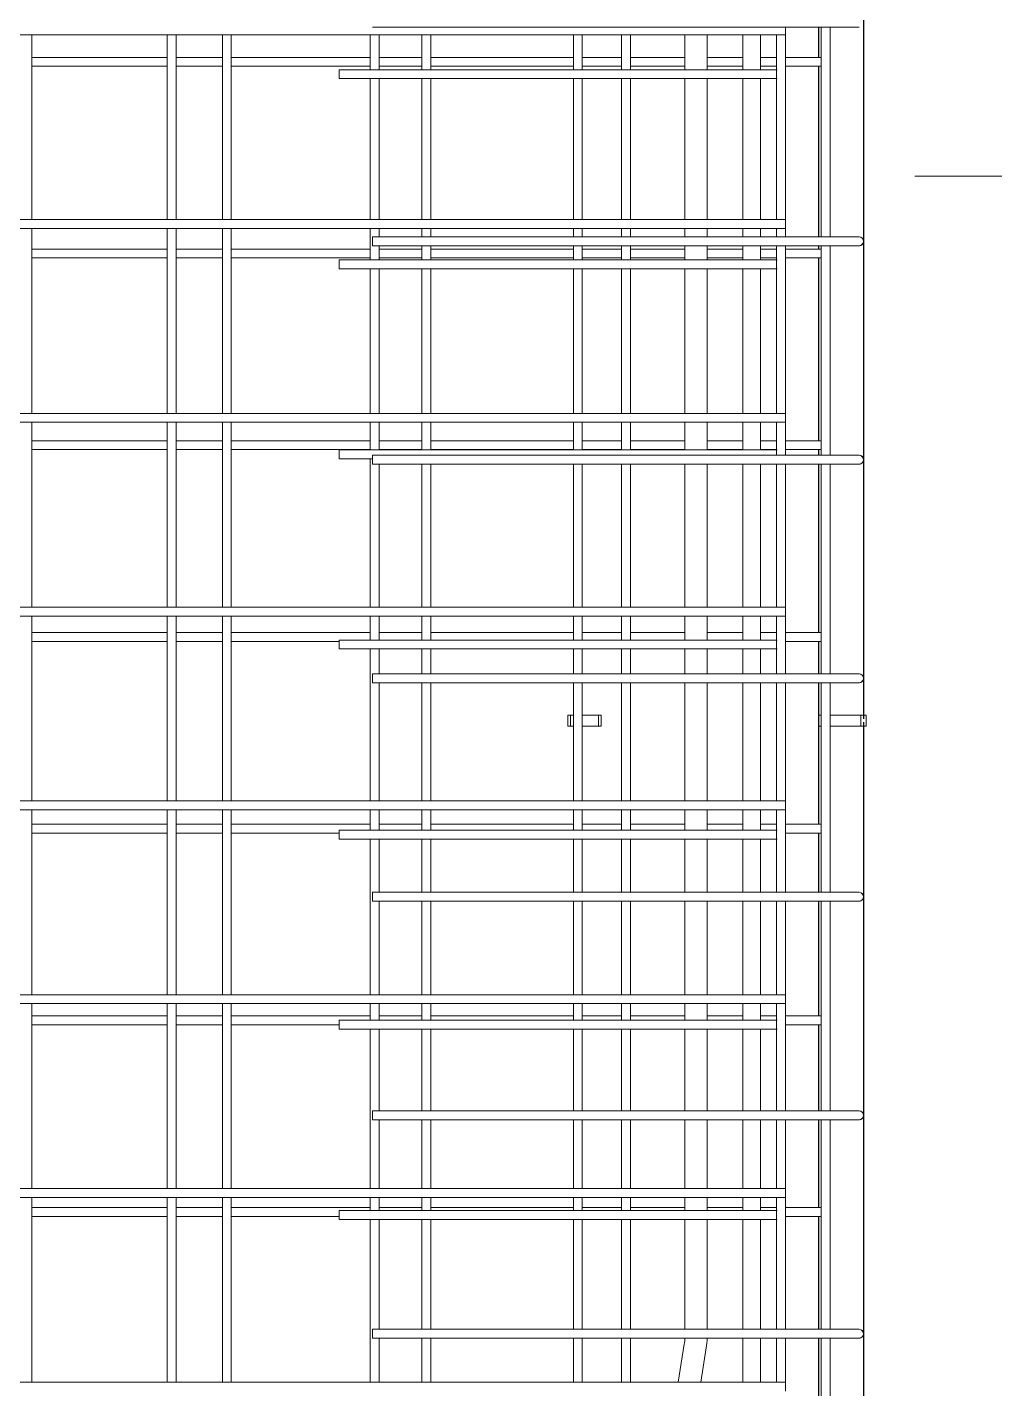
# Model space of a CAD drawing. Header units: millimetres. Extents: x 12491 to 23610, y -3081 to 6026.
# Drawn here: x 15365 to 16239, y 26 to 1246 of the extents above; entities that cross this region are included whole.
import ezdxf

# ---------------------------------------------------------------- set-up
doc = ezdxf.new("R2010")
doc.units = ezdxf.units.MM
doc.linetypes.add('Dash', pattern=[6.36, 3.18, -3.18])
for name, color, linetype, lineweight in [('A-GENM', 13, 'Continuous', 18), ('A-WALL', 113, 'Continuous', 25), ('A-WALL-HDLN', 110, 'Dash', 25), ('G-ANNO-SYMB', 111, 'Continuous', 9), ('S-RBAR', 171, 'Continuous', 18)]:
    doc.layers.add(name, color=color, linetype=linetype, lineweight=lineweight)

# ---------------------------------------------------------------- blocks, each defined once
blk = doc.blocks.new('RR spread anchor face based - RR-SA-2_5-200-V2-Elevation Front 1')
at = {"layer": 'A-GENM'}
for p, q in [((15849.6, 630), (15852.1, 630)), ((15849.6, 620), (15849.6, 630)), ((15852.1, 630), (15854.6, 630)), ((15852.1, 620), (15852.1, 630)), ((15862.6, 630), (15877.1, 630)), ((15877.1, 630), (15879.6, 630)), ((15877.1, 620), (15877.1, 630)), ((15879.6, 630), (15879.6, 620)), ((15852.1, 620), (15849.6, 620)), ((15854.6, 620), (15852.1, 620)), ((15877.1, 620), (15862.6, 620)), ((15879.6, 620), (15877.1, 620))]:
    blk.add_line(p, q, dxfattribs=at)
blk = doc.blocks.new('RR spread anchor face based - RR-SA-2_5-250-1726823-Elevation Front 1')
at = {"layer": 'A-GENM'}
for p, q in [((16074.6, 1670), (16076.6, 1670)), ((16076.6, 1660), (16074.6, 1660)), ((16084.6, 1670), (16112.1, 1670)), ((16112.1, 1660), (16084.6, 1660)), ((16112.1, 1670), (16117.1, 1670)), ((16112.1, 1660), (16112.1, 1670)), ((16117.1, 1660), (16112.1, 1660)), ((16117.1, 1670), (16117.1, 1660))]:
    blk.add_line(p, q, dxfattribs=at)

msp = doc.modelspace()

# ---------------------------------------------------------------- linework, layer by layer
at = {"layer": 'A-WALL'}
for p, q in [((16114.63777, 1660), (16114.63777, 630)), ((16074.63777, 1219.37931), (16074.63777, 1246.4)), ((16074.63777, 1058.6), (16074.63777, 1211.37931)), ((16074.63777, 1047.62069), (16074.63777, 1050.6)), ((16074.63777, 875.86207), (16074.63777, 1039.62069)), ((16074.63777, 862.8), (16074.63777, 867.86207)), ((16074.63777, 704.10345), (16074.63777, 854.8)), ((16074.63777, 667), (16074.63777, 696.10345)), ((16074.63777, 532.34483), (16074.63777, 659)), ((16114.63777, 620), (16114.63777, -700)), ((16074.63777, 471.2), (16074.63777, 524.34483)), ((16074.63777, 360.58621), (16074.63777, 463.2)), ((16074.63777, 275.4), (16074.63777, 352.58621)), ((16074.63777, 188.82759), (16074.63777, 267.4)), ((16074.63777, 79.6), (16074.63777, 180.82759)), ((16074.63777, 17.06897), (16074.63777, 71.6))]:
    msp.add_line(p, q, dxfattribs=at)
at = {"layer": 'A-WALL-HDLN'}
msp.add_line((16114.63777, 629.95039), (16114.63777, 620.04961), dxfattribs=at)
at = {"layer": 'G-ANNO-SYMB'}
msp.add_line((16238.50565, 1112.81652), (16160.54013, 1112.81652), dxfattribs=at)
at = {"layer": 'S-RBAR'}
for p, q in [((15674.5695, 1246.4), (16090.5695, 1246.4)), ((16044.58551, 1239.66483), (16044.58551, 1246.4)), ((16076.58551, 1058.6), (16076.58551, 1246.4)), ((16084.58551, 1058.6), (16084.58551, 1246.4)), ((16110.5695, 1246.4), (16090.5695, 1246.4)), ((14866.49168, 1239.66483), (16044.58551, 1239.66483)), ((15369.10439, 1074.02051), (15369.10439, 1239.66483)), ((15490.59817, 1074.02051), (15490.59817, 1239.66483)), ((15498.59817, 1074.02051), (15498.59817, 1239.66483)), ((15539.97467, 1074.02051), (15539.97467, 1239.66483)), ((15547.97467, 1074.02051), (15547.97467, 1239.66483)), ((15672.59395, 1208.35758), (15672.59395, 1239.66483)), ((15680.59395, 1208.35758), (15680.59395, 1239.66483)), ((15718.84495, 1208.35758), (15718.84495, 1239.66483)), ((15726.84495, 1208.35758), (15726.84495, 1239.66483)), ((15854.58973, 1208.35758), (15854.58973, 1239.66483)), ((15862.58973, 1208.35758), (15862.58973, 1239.66483)), ((15897.71523, 1208.35758), (15897.71523, 1239.66483)), ((15905.71523, 1208.35758), (15905.71523, 1239.66483)), ((15954.5695, 1208.35758), (15954.5695, 1239.66483)), ((15974.5695, 1208.35758), (15974.5695, 1239.66483)), ((16006.33133, 1208.35758), (16006.33133, 1239.66483)), ((16022.33133, 1208.35758), (16022.33133, 1239.66483)), ((16036.58551, 1074.02051), (16036.58551, 1239.66483)), ((16044.58551, 1074.02051), (16044.58551, 1239.66483)), ((15369.10439, 1219.37931), (15490.59817, 1219.37931)), ((15369.10439, 1211.37931), (15490.59817, 1211.37931)), ((15498.59817, 1219.37931), (15539.97467, 1219.37931)), ((15498.59817, 1211.37931), (15539.97467, 1211.37931)), ((15547.97467, 1219.37931), (15672.59395, 1219.37931)), ((15547.97467, 1211.37931), (15672.59395, 1211.37931)), ((16004.58551, 1208.35758), (15644.58551, 1208.35758)), ((15644.58551, 1208.35758), (15644.58551, 1200.35758)), ((15680.59395, 1219.37931), (15718.84495, 1219.37931)), ((15680.59395, 1211.37931), (15718.84495, 1211.37931)), ((15726.84495, 1219.37931), (15854.58973, 1219.37931)), ((15726.84495, 1211.37931), (15854.58973, 1211.37931)), ((15862.58973, 1219.37931), (15897.71523, 1219.37931)), ((15862.58973, 1211.37931), (15897.71523, 1211.37931)), ((15905.71523, 1219.37931), (15954.5695, 1219.37931)), ((15905.71523, 1211.37931), (15954.5695, 1211.37931)), ((15974.5695, 1219.37931), (16006.33133, 1219.37931)), ((15974.5695, 1211.37931), (16006.33133, 1211.37931)), ((16004.58551, 1208.35758), (16037.2443, 1208.35758)), ((16022.33133, 1219.37931), (16036.58551, 1219.37931)), ((16022.33133, 1211.37931), (16036.58551, 1211.37931)), ((16044.58551, 1219.37931), (16076.58551, 1219.37931)), ((16044.58551, 1211.37931), (16076.58551, 1211.37931)), ((16004.58551, 1200.35758), (15644.58551, 1200.35758)), ((15672.59395, 1074.02051), (15672.59395, 1200.35758)), ((15680.59395, 1074.02051), (15680.59395, 1200.35758)), ((15718.84495, 1074.02051), (15718.84495, 1200.35758)), ((15726.84495, 1074.02051), (15726.84495, 1200.35758)), ((15854.58973, 1074.02051), (15854.58973, 1200.35758)), ((15862.58973, 1074.02051), (15862.58973, 1200.35758)), ((15897.71523, 1074.02051), (15897.71523, 1200.35758)), ((15905.71523, 1074.02051), (15905.71523, 1200.35758)), ((15954.5695, 1074.02051), (15954.5695, 1200.35758)), ((15974.5695, 1074.02051), (15974.5695, 1200.35758)), ((16004.58551, 1200.35758), (16037.2443, 1200.35758)), ((16006.33133, 1074.02051), (16006.33133, 1200.35758)), ((16022.33133, 1074.02051), (16022.33133, 1200.35758)), ((14866.49168, 1074.02051), (16044.58551, 1074.02051)), ((16044.58551, 1066.02051), (16044.58551, 1074.02051)), ((14866.49168, 1066.02051), (16044.58551, 1066.02051)), ((15369.10439, 900.37619), (15369.10439, 1066.02051)), ((15490.59817, 900.37619), (15490.59817, 1066.02051)), ((15498.59817, 900.37619), (15498.59817, 1066.02051)), ((15539.97467, 900.37619), (15539.97467, 1066.02051)), ((15547.97467, 900.37619), (15547.97467, 1066.02051)), ((15672.59395, 1037.98586), (15672.59395, 1066.02051)), ((15680.59395, 1058.6), (15680.59395, 1066.02051)), ((15718.84495, 1058.6), (15718.84495, 1066.02051)), ((15726.84495, 1058.6), (15726.84495, 1066.02051)), ((15854.58973, 1058.6), (15854.58973, 1066.02051)), ((15862.58973, 1058.6), (15862.58973, 1066.02051)), ((15897.71523, 1058.6), (15897.71523, 1066.02051)), ((15905.71523, 1058.6), (15905.71523, 1066.02051)), ((15954.5695, 1058.6), (15954.5695, 1066.02051)), ((15974.5695, 1058.6), (15974.5695, 1066.02051)), ((16006.33133, 1058.6), (16006.33133, 1066.02051)), ((16022.33133, 1058.6), (16022.33133, 1066.02051)), ((16036.58551, 1058.6), (16036.58551, 1066.02051)), ((16044.58551, 1058.6), (16044.58551, 1066.02051)), ((15674.5695, 1058.6), (16090.5695, 1058.6)), ((15674.5695, 1050.6), (15674.5695, 1058.6)), ((15674.5695, 1050.6), (16090.5695, 1050.6)), ((15680.59395, 1037.98586), (15680.59395, 1050.6)), ((15718.84495, 1037.98586), (15718.84495, 1050.6)), ((15726.84495, 1037.98586), (15726.84495, 1050.6)), ((15854.58973, 1037.98586), (15854.58973, 1050.6)), ((15862.58973, 1037.98586), (15862.58973, 1050.6)), ((15897.71523, 1037.98586), (15897.71523, 1050.6)), ((15905.71523, 1037.98586), (15905.71523, 1050.6)), ((15954.5695, 1037.98586), (15954.5695, 1050.6)), ((15974.5695, 1037.98586), (15974.5695, 1050.6)), ((16006.33133, 1037.98586), (16006.33133, 1050.6)), ((16022.33133, 1037.98586), (16022.33133, 1050.6)), ((16036.58551, 900.37619), (16036.58551, 1050.6)), ((16044.58551, 900.37619), (16044.58551, 1050.6)), ((16076.58551, 862.8), (16076.58551, 1050.6)), ((16084.58551, 862.8), (16084.58551, 1050.6)), ((16110.5695, 1058.6), (16090.5695, 1058.6)), ((16110.5695, 1050.6), (16090.5695, 1050.6)), ((15369.10439, 1047.62069), (15490.59817, 1047.62069)), ((15369.10439, 1039.62069), (15490.59817, 1039.62069)), ((15498.59817, 1047.62069), (15539.97467, 1047.62069)), ((15498.59817, 1039.62069), (15539.97467, 1039.62069)), ((15547.97467, 1047.62069), (15672.59395, 1047.62069)), ((15547.97467, 1039.62069), (15672.59395, 1039.62069)), ((16004.58551, 1037.98586), (15644.58551, 1037.98586)), ((15644.58551, 1037.98586), (15644.58551, 1029.98586)), ((15680.59395, 1047.62069), (15718.84495, 1047.62069)), ((15680.59395, 1039.62069), (15718.84495, 1039.62069)), ((15726.84495, 1047.62069), (15854.58973, 1047.62069)), ((15726.84495, 1039.62069), (15854.58973, 1039.62069)), ((15862.58973, 1047.62069), (15897.71523, 1047.62069)), ((15862.58973, 1039.62069), (15897.71523, 1039.62069)), ((15905.71523, 1047.62069), (15954.5695, 1047.62069)), ((15905.71523, 1039.62069), (15954.5695, 1039.62069)), ((15974.5695, 1047.62069), (16006.33133, 1047.62069)), ((15974.5695, 1039.62069), (16006.33133, 1039.62069)), ((16004.58551, 1037.98586), (16037.2443, 1037.98586)), ((16022.33133, 1047.62069), (16036.58551, 1047.62069)), ((16022.33133, 1039.62069), (16036.58551, 1039.62069)), ((16044.58551, 1047.62069), (16076.58551, 1047.62069)), ((16044.58551, 1039.62069), (16076.58551, 1039.62069)), ((16004.58551, 1029.98586), (15644.58551, 1029.98586)), ((15672.59395, 900.37619), (15672.59395, 1029.98586)), ((15680.59395, 900.37619), (15680.59395, 1029.98586)), ((15718.84495, 900.37619), (15718.84495, 1029.98586)), ((15726.84495, 900.37619), (15726.84495, 1029.98586)), ((15854.58973, 900.37619), (15854.58973, 1029.98586)), ((15862.58973, 900.37619), (15862.58973, 1029.98586)), ((15897.71523, 900.37619), (15897.71523, 1029.98586)), ((15905.71523, 900.37619), (15905.71523, 1029.98586)), ((15954.5695, 900.37619), (15954.5695, 1029.98586)), ((15974.5695, 900.37619), (15974.5695, 1029.98586)), ((16004.58551, 1029.98586), (16037.2443, 1029.98586)), ((16006.33133, 900.37619), (16006.33133, 1029.98586)), ((16022.33133, 900.37619), (16022.33133, 1029.98586)), ((14889.78521, 900.37619), (16044.58551, 900.37619)), ((14889.78521, 892.37619), (16044.58551, 892.37619)), ((15369.10439, 726.73186), (15369.10439, 892.37619)), ((15490.59817, 726.73186), (15490.59817, 892.37619)), ((15498.59817, 726.73186), (15498.59817, 892.37619)), ((15539.97467, 726.73186), (15539.97467, 892.37619)), ((15547.97467, 726.73186), (15547.97467, 892.37619)), ((15672.59395, 867.61413), (15672.59395, 892.37619)), ((15680.59395, 867.61413), (15680.59395, 892.37619)), ((15718.84495, 867.61413), (15718.84495, 892.37619)), ((15726.84495, 867.61413), (15726.84495, 892.37619)), ((15854.58973, 867.61413), (15854.58973, 892.37619)), ((15862.58973, 867.61413), (15862.58973, 892.37619)), ((15897.71523, 867.61413), (15897.71523, 892.37619)), ((15905.71523, 867.61413), (15905.71523, 892.37619)), ((15954.5695, 867.61413), (15954.5695, 892.37619)), ((15974.5695, 867.61413), (15974.5695, 892.37619)), ((16006.33133, 867.61413), (16006.33133, 892.37619)), ((16022.33133, 867.61413), (16022.33133, 892.37619)), ((16036.58551, 862.8), (16036.58551, 892.37619)), ((16044.58551, 892.37619), (16044.58551, 900.37619)), ((16044.58551, 862.8), (16044.58551, 892.37619)), ((15369.10439, 875.86207), (15490.59817, 875.86207)), ((15369.10439, 867.86207), (15490.59817, 867.86207)), ((15498.59817, 875.86207), (15539.97467, 875.86207)), ((15498.59817, 867.86207), (15539.97467, 867.86207)), ((15547.97467, 875.86207), (15672.59395, 875.86207)), ((15547.97467, 867.86207), (15672.59395, 867.86207)), ((16004.58551, 867.61413), (15644.58551, 867.61413)), ((15644.58551, 867.61413), (15644.58551, 859.61413)), ((15680.59395, 875.86207), (15718.84495, 875.86207)), ((15680.59395, 867.86207), (15718.84495, 867.86207)), ((15726.84495, 875.86207), (15854.58973, 875.86207)), ((15726.84495, 867.86207), (15854.58973, 867.86207)), ((15862.58973, 875.86207), (15897.71523, 875.86207)), ((15862.58973, 867.86207), (15897.71523, 867.86207)), ((15905.71523, 875.86207), (15954.5695, 875.86207)), ((15905.71523, 867.86207), (15954.5695, 867.86207)), ((15974.5695, 875.86207), (16006.33133, 875.86207)), ((15974.5695, 867.86207), (16006.33133, 867.86207)), ((16004.58551, 867.61413), (16037.2443, 867.61413)), ((16022.33133, 875.86207), (16036.58551, 875.86207)), ((16022.33133, 867.86207), (16036.58551, 867.86207)), ((16044.58551, 875.86207), (16076.58551, 875.86207)), ((16044.58551, 867.86207), (16076.58551, 867.86207)), ((15674.5695, 859.61413), (15644.58551, 859.61413)), ((15672.59395, 726.73186), (15672.59395, 859.61413)), ((15674.5695, 862.8), (16090.5695, 862.8)), ((15674.5695, 854.8), (15674.5695, 862.8)), ((15674.5695, 854.8), (16090.5695, 854.8)), ((15680.59395, 726.73186), (15680.59395, 854.8)), ((15718.84495, 726.73186), (15718.84495, 854.8)), ((15726.84495, 726.73186), (15726.84495, 854.8)), ((15854.58973, 726.73186), (15854.58973, 854.8)), ((15862.58973, 726.73186), (15862.58973, 854.8)), ((15897.71523, 726.73186), (15897.71523, 854.8)), ((15905.71523, 726.73186), (15905.71523, 854.8)), ((15954.5695, 726.73186), (15954.5695, 854.8)), ((15974.5695, 726.73186), (15974.5695, 854.8)), ((16006.33133, 726.73186), (16006.33133, 854.8)), ((16022.33133, 726.73186), (16022.33133, 854.8)), ((16036.58551, 726.73186), (16036.58551, 854.8)), ((16044.58551, 726.73186), (16044.58551, 854.8)), ((16076.58551, 667), (16076.58551, 854.8)), ((16084.58551, 667), (16084.58551, 854.8)), ((16110.5695, 862.8), (16090.5695, 862.8)), ((16110.5695, 854.8), (16090.5695, 854.8)), ((14866.49168, 726.73186), (16044.58551, 726.73186)), ((16044.58551, 718.73186), (16044.58551, 726.73186)), ((14866.49168, 718.73186), (16044.58551, 718.73186)), ((15369.10439, 553.08754), (15369.10439, 718.73186)), ((15490.59817, 553.08754), (15490.59817, 718.73186)), ((15498.59817, 553.08754), (15498.59817, 718.73186)), ((15539.97467, 553.08754), (15539.97467, 718.73186)), ((15547.97467, 553.08754), (15547.97467, 718.73186)), ((15672.59395, 697.24241), (15672.59395, 718.73186)), ((15680.59395, 697.24241), (15680.59395, 718.73186)), ((15718.84495, 697.24241), (15718.84495, 718.73186)), ((15726.84495, 697.24241), (15726.84495, 718.73186)), ((15854.58973, 697.24241), (15854.58973, 718.73186)), ((15862.58973, 697.24241), (15862.58973, 718.73186)), ((15897.71523, 697.24241), (15897.71523, 718.73186)), ((15905.71523, 697.24241), (15905.71523, 718.73186)), ((15954.5695, 697.24241), (15954.5695, 718.73186)), ((15974.5695, 697.24241), (15974.5695, 718.73186)), ((16006.33133, 697.24241), (16006.33133, 718.73186)), ((16022.33133, 697.24241), (16022.33133, 718.73186)), ((16036.58551, 667), (16036.58551, 718.73186)), ((16044.58551, 667), (16044.58551, 718.73186)), ((15369.10439, 704.10345), (15490.59817, 704.10345)), ((15369.10439, 696.10345), (15490.59817, 696.10345)), ((15498.59817, 704.10345), (15539.97467, 704.10345)), ((15498.59817, 696.10345), (15539.97467, 696.10345)), ((15547.97467, 704.10345), (15672.59395, 704.10345)), ((15547.97467, 696.10345), (15644.58551, 696.10345)), ((16004.58551, 697.24241), (15644.58551, 697.24241)), ((15644.58551, 697.24241), (15644.58551, 689.24241)), ((15680.59395, 704.10345), (15718.84495, 704.10345)), ((15726.84495, 704.10345), (15854.58973, 704.10345)), ((15862.58973, 704.10345), (15897.71523, 704.10345)), ((15905.71523, 704.10345), (15954.5695, 704.10345)), ((15974.5695, 704.10345), (16006.33133, 704.10345)), ((16004.58551, 697.24241), (16037.2443, 697.24241)), ((16022.33133, 704.10345), (16036.58551, 704.10345)), ((16044.58551, 704.10345), (16076.58551, 704.10345)), ((16044.58551, 696.10345), (16076.58551, 696.10345)), ((16004.58551, 689.24241), (15644.58551, 689.24241)), ((15672.59395, 553.08754), (15672.59395, 689.24241)), ((15680.59395, 667), (15680.59395, 689.24241)), ((15718.84495, 667), (15718.84495, 689.24241)), ((15726.84495, 667), (15726.84495, 689.24241)), ((15854.58973, 667), (15854.58973, 689.24241)), ((15862.58973, 667), (15862.58973, 689.24241)), ((15897.71523, 667), (15897.71523, 689.24241)), ((15905.71523, 667), (15905.71523, 689.24241)), ((15954.5695, 667), (15954.5695, 689.24241)), ((15974.5695, 667), (15974.5695, 689.24241)), ((16004.58551, 689.24241), (16037.2443, 689.24241)), ((16006.33133, 667), (16006.33133, 689.24241)), ((16022.33133, 667), (16022.33133, 689.24241)), ((15674.5695, 667), (16090.5695, 667)), ((15674.5695, 659), (15674.5695, 667)), ((15674.5695, 659), (16090.5695, 659)), ((15680.59395, 553.08754), (15680.59395, 659)), ((15718.84495, 553.08754), (15718.84495, 659)), ((15726.84495, 553.08754), (15726.84495, 659)), ((15854.58973, 553.08754), (15854.58973, 659)), ((15862.58973, 553.08754), (15862.58973, 659)), ((15897.71523, 553.08754), (15897.71523, 659)), ((15905.71523, 553.08754), (15905.71523, 659)), ((15954.5695, 553.08754), (15954.5695, 659)), ((15974.5695, 553.08754), (15974.5695, 659)), ((16006.33133, 553.08754), (16006.33133, 659)), ((16022.33133, 553.08754), (16022.33133, 659)), ((16036.58551, 553.08754), (16036.58551, 659)), ((16044.58551, 553.08754), (16044.58551, 659)), ((16076.58551, 471.2), (16076.58551, 659)), ((16084.58551, 471.2), (16084.58551, 659)), ((16110.5695, 667), (16090.5695, 667)), ((16110.5695, 659), (16090.5695, 659)), ((14866.49168, 553.08754), (16044.58551, 553.08754)), ((16044.58551, 545.08754), (16044.58551, 553.08754)), ((14866.49168, 545.08754), (16044.58551, 545.08754)), ((15369.10439, 379.44322), (15369.10439, 545.08754)), ((15490.59817, 379.44322), (15490.59817, 545.08754)), ((15498.59817, 379.44322), (15498.59817, 545.08754)), ((15539.97467, 379.44322), (15539.97467, 545.08754)), ((15547.97467, 379.44322), (15547.97467, 545.08754)), ((15672.59395, 526.87068), (15672.59395, 545.08754)), ((15680.59395, 526.87068), (15680.59395, 545.08754)), ((15718.84495, 526.87068), (15718.84495, 545.08754)), ((15726.84495, 526.87068), (15726.84495, 545.08754)), ((15854.58973, 526.87068), (15854.58973, 545.08754)), ((15862.58973, 526.87068), (15862.58973, 545.08754)), ((15897.71523, 526.87068), (15897.71523, 545.08754)), ((15905.71523, 526.87068), (15905.71523, 545.08754)), ((15954.5695, 526.87068), (15954.5695, 545.08754)), ((15974.5695, 526.87068), (15974.5695, 545.08754)), ((16006.33133, 526.87068), (16006.33133, 545.08754)), ((16022.33133, 526.87068), (16022.33133, 545.08754)), ((16036.58551, 471.2), (16036.58551, 545.08754)), ((16044.58551, 471.2), (16044.58551, 545.08754)), ((15369.10439, 532.34483), (15490.59817, 532.34483)), ((15498.59817, 532.34483), (15539.97467, 532.34483)), ((15547.97467, 532.34483), (15672.59395, 532.34483)), ((16004.58551, 526.87068), (15644.58551, 526.87068)), ((15644.58551, 526.87068), (15644.58551, 518.87068)), ((15680.59395, 532.34483), (15718.84495, 532.34483)), ((15726.84495, 532.34483), (15854.58973, 532.34483)), ((15862.58973, 532.34483), (15897.71523, 532.34483)), ((15905.71523, 532.34483), (15954.5695, 532.34483)), ((15974.5695, 532.34483), (16006.33133, 532.34483)), ((16004.58551, 526.87068), (16037.2443, 526.87068)), ((16022.33133, 532.34483), (16036.58551, 532.34483)), ((16044.58551, 532.34483), (16076.58551, 532.34483)), ((15369.10439, 524.34483), (15490.59817, 524.34483)), ((15498.59817, 524.34483), (15539.97467, 524.34483)), ((15547.97467, 524.34483), (15644.58551, 524.34483)), ((16004.58551, 518.87068), (15644.58551, 518.87068)), ((15672.59395, 379.44322), (15672.59395, 518.87068)), ((15680.59395, 471.2), (15680.59395, 518.87068)), ((15718.84495, 471.2), (15718.84495, 518.87068)), ((15726.84495, 471.2), (15726.84495, 518.87068)), ((15854.58973, 471.2), (15854.58973, 518.87068)), ((15862.58973, 471.2), (15862.58973, 518.87068)), ((15897.71523, 471.2), (15897.71523, 518.87068)), ((15905.71523, 471.2), (15905.71523, 518.87068)), ((15954.5695, 471.2), (15954.5695, 518.87068)), ((15974.5695, 471.2), (15974.5695, 518.87068)), ((16004.58551, 518.87068), (16037.2443, 518.87068)), ((16006.33133, 471.2), (16006.33133, 518.87068)), ((16022.33133, 471.2), (16022.33133, 518.87068)), ((16044.58551, 524.34483), (16076.58551, 524.34483)), ((15674.5695, 471.2), (16090.5695, 471.2)), ((15674.5695, 463.2), (15674.5695, 471.2)), ((16110.5695, 471.2), (16090.5695, 471.2)), ((15674.5695, 463.2), (16090.5695, 463.2)), ((15680.59395, 379.44322), (15680.59395, 463.2)), ((15718.84495, 379.44322), (15718.84495, 463.2)), ((15726.84495, 379.44322), (15726.84495, 463.2)), ((15854.58973, 379.44322), (15854.58973, 463.2)), ((15862.58973, 379.44322), (15862.58973, 463.2)), ((15897.71523, 379.44322), (15897.71523, 463.2)), ((15905.71523, 379.44322), (15905.71523, 463.2)), ((15954.5695, 379.44322), (15954.5695, 463.2)), ((15974.5695, 379.44322), (15974.5695, 463.2)), ((16006.33133, 379.44322), (16006.33133, 463.2)), ((16022.33133, 379.44322), (16022.33133, 463.2)), ((16036.58551, 379.44322), (16036.58551, 463.2)), ((16044.58551, 379.44322), (16044.58551, 463.2)), ((16076.58551, 275.4), (16076.58551, 463.2)), ((16084.58551, 275.4), (16084.58551, 463.2)), ((16110.5695, 463.2), (16090.5695, 463.2)), ((14866.49168, 379.44322), (16044.58551, 379.44322)), ((16044.58551, 371.44322), (16044.58551, 379.44322)), ((14866.49168, 371.44322), (16044.58551, 371.44322)), ((15369.10439, 205.7989), (15369.10439, 371.44322)), ((15490.59817, 205.7989), (15490.59817, 371.44322)), ((15498.59817, 205.7989), (15498.59817, 371.44322)), ((15539.97467, 205.7989), (15539.97467, 371.44322)), ((15547.97467, 205.7989), (15547.97467, 371.44322)), ((15672.59395, 356.49896), (15672.59395, 371.44322)), ((15680.59395, 356.49896), (15680.59395, 371.44322)), ((15718.84495, 356.49896), (15718.84495, 371.44322)), ((15726.84495, 356.49896), (15726.84495, 371.44322)), ((15854.58973, 356.49896), (15854.58973, 371.44322)), ((15862.58973, 356.49896), (15862.58973, 371.44322)), ((15897.71523, 356.49896), (15897.71523, 371.44322)), ((15905.71523, 356.49896), (15905.71523, 371.44322)), ((15954.5695, 356.49896), (15954.5695, 371.44322)), ((15974.5695, 356.49896), (15974.5695, 371.44322)), ((16006.33133, 356.49896), (16006.33133, 371.44322)), ((16022.33133, 356.49896), (16022.33133, 371.44322)), ((16036.58551, 275.4), (16036.58551, 371.44322)), ((16044.58551, 275.4), (16044.58551, 371.44322)), ((15369.10439, 360.58621), (15490.59817, 360.58621)), ((15498.59817, 360.58621), (15539.97467, 360.58621)), ((15547.97467, 360.58621), (15672.59395, 360.58621)), ((16004.58551, 356.49896), (15644.58551, 356.49896)), ((15644.58551, 356.49896), (15644.58551, 348.49896)), ((15680.59395, 360.58621), (15718.84495, 360.58621)), ((15726.84495, 360.58621), (15854.58973, 360.58621)), ((15862.58973, 360.58621), (15897.71523, 360.58621)), ((15905.71523, 360.58621), (15954.5695, 360.58621)), ((15974.5695, 360.58621), (16006.33133, 360.58621)), ((16004.58551, 356.49896), (16037.2443, 356.49896)), ((16022.33133, 360.58621), (16036.58551, 360.58621)), ((16044.58551, 360.58621), (16076.58551, 360.58621)), ((15369.10439, 352.58621), (15490.59817, 352.58621)), ((15498.59817, 352.58621), (15539.97467, 352.58621)), ((15547.97467, 352.58621), (15644.58551, 352.58621)), ((16004.58551, 348.49896), (15644.58551, 348.49896)), ((15672.59395, 205.7989), (15672.59395, 348.49896)), ((15680.59395, 275.4), (15680.59395, 348.49896)), ((15718.84495, 275.4), (15718.84495, 348.49896)), ((15726.84495, 275.4), (15726.84495, 348.49896)), ((15854.58973, 275.4), (15854.58973, 348.49896)), ((15862.58973, 275.4), (15862.58973, 348.49896)), ((15897.71523, 275.4), (15897.71523, 348.49896)), ((15905.71523, 275.4), (15905.71523, 348.49896)), ((15954.5695, 275.4), (15954.5695, 348.49896)), ((15974.5695, 275.4), (15974.5695, 348.49896)), ((16004.58551, 348.49896), (16037.2443, 348.49896)), ((16006.33133, 275.4), (16006.33133, 348.49896)), ((16022.33133, 275.4), (16022.33133, 348.49896)), ((16044.58551, 352.58621), (16076.58551, 352.58621)), ((15674.5695, 275.4), (16090.5695, 275.4)), ((15674.5695, 267.4), (15674.5695, 275.4)), ((16110.5695, 275.4), (16090.5695, 275.4)), ((15674.5695, 267.4), (16090.5695, 267.4)), ((15680.59395, 205.7989), (15680.59395, 267.4)), ((15718.84495, 205.7989), (15718.84495, 267.4)), ((15726.84495, 205.7989), (15726.84495, 267.4)), ((15854.58973, 205.7989), (15854.58973, 267.4)), ((15862.58973, 205.7989), (15862.58973, 267.4)), ((15897.71523, 205.7989), (15897.71523, 267.4)), ((15905.71523, 205.7989), (15905.71523, 267.4)), ((15954.5695, 205.7989), (15954.5695, 267.4)), ((15974.5695, 205.7989), (15974.5695, 267.4)), ((16006.33133, 205.7989), (16006.33133, 267.4)), ((16022.33133, 205.7989), (16022.33133, 267.4)), ((16036.58551, 205.7989), (16036.58551, 267.4)), ((16044.58551, 205.7989), (16044.58551, 267.4)), ((16076.58551, 79.6), (16076.58551, 267.4)), ((16084.58551, 79.6), (16084.58551, 267.4)), ((16110.5695, 267.4), (16090.5695, 267.4)), ((14866.49168, 205.7989), (16044.58551, 205.7989)), ((14866.49168, 197.7989), (16044.58551, 197.7989)), ((15369.10439, 32.15458), (15369.10439, 197.7989)), ((15490.59817, 32.15458), (15490.59817, 197.7989)), ((15498.59817, 32.15458), (15498.59817, 197.7989)), ((15539.97467, 32.15458), (15539.97467, 197.7989)), ((15547.97467, 32.15458), (15547.97467, 197.7989)), ((15672.59395, 186.12723), (15672.59395, 197.7989)), ((15680.59395, 186.12723), (15680.59395, 197.7989)), ((15718.84495, 186.12723), (15718.84495, 197.7989)), ((15726.84495, 186.12723), (15726.84495, 197.7989)), ((15854.58973, 186.12723), (15854.58973, 197.7989)), ((15862.58973, 186.12723), (15862.58973, 197.7989)), ((15897.71523, 186.12723), (15897.71523, 197.7989)), ((15905.71523, 186.12723), (15905.71523, 197.7989)), ((15954.5695, 186.12723), (15954.5695, 197.7989)), ((15974.5695, 186.12723), (15974.5695, 197.7989)), ((16006.33133, 186.12723), (16006.33133, 197.7989)), ((16022.33133, 186.12723), (16022.33133, 197.7989)), ((16036.58551, 79.6), (16036.58551, 197.7989)), ((16044.58551, 197.7989), (16044.58551, 205.7989)), ((16044.58551, 79.6), (16044.58551, 197.7989)), ((15369.10439, 188.82759), (15490.59817, 188.82759)), ((15498.59817, 188.82759), (15539.97467, 188.82759)), ((15547.97467, 188.82759), (15672.59395, 188.82759)), ((16004.58551, 186.12723), (15644.58551, 186.12723)), ((15644.58551, 186.12723), (15644.58551, 178.12723)), ((15680.59395, 188.82759), (15718.84495, 188.82759)), ((15726.84495, 188.82759), (15854.58973, 188.82759)), ((15862.58973, 188.82759), (15897.71523, 188.82759)), ((15905.71523, 188.82759), (15954.5695, 188.82759)), ((15974.5695, 188.82759), (16006.33133, 188.82759)), ((16004.58551, 186.12723), (16037.2443, 186.12723)), ((16022.33133, 188.82759), (16036.58551, 188.82759)), ((16044.58551, 188.82759), (16076.58551, 188.82759)), ((15369.10439, 180.82759), (15490.59817, 180.82759)), ((15498.59817, 180.82759), (15539.97467, 180.82759)), ((15547.97467, 180.82759), (15644.58551, 180.82759)), ((16004.58551, 178.12723), (15644.58551, 178.12723)), ((15672.59395, 32.15458), (15672.59395, 178.12723)), ((15680.59395, 79.6), (15680.59395, 178.12723)), ((15718.84495, 79.6), (15718.84495, 178.12723)), ((15726.84495, 79.6), (15726.84495, 178.12723)), ((15854.58973, 79.6), (15854.58973, 178.12723)), ((15862.58973, 79.6), (15862.58973, 178.12723)), ((15897.71523, 79.6), (15897.71523, 178.12723)), ((15905.71523, 79.6), (15905.71523, 178.12723)), ((15954.5695, 79.6), (15954.5695, 178.12723)), ((15974.5695, 79.6), (15974.5695, 178.12723)), ((16004.58551, 178.12723), (16037.2443, 178.12723)), ((16006.33133, 79.6), (16006.33133, 178.12723)), ((16022.33133, 79.6), (16022.33133, 178.12723)), ((16044.58551, 180.82759), (16076.58551, 180.82759)), ((15674.5695, 79.6), (16090.5695, 79.6)), ((15674.5695, 71.6), (15674.5695, 79.6)), ((16110.5695, 79.6), (16090.5695, 79.6)), ((15674.5695, 71.6), (16090.5695, 71.6)), ((15680.59395, 32.15458), (15680.59395, 71.6)), ((15718.84495, 32.15458), (15718.84495, 71.6)), ((15726.84495, 32.15458), (15726.84495, 71.6)), ((15854.58973, 32.15458), (15854.58973, 71.6)), ((15862.58973, 32.15458), (15862.58973, 71.6)), ((15897.71523, 32.15458), (15897.71523, 71.6)), ((15905.71523, 32.15458), (15905.71523, 71.6)), ((15948.38724, 32.15458), (15953.97739, 66.2736)), ((15968.65391, 32.15458), (15973.71424, 63.03987)), ((16006.33133, 32.15458), (16006.33133, 71.6)), ((16022.33133, 32.15458), (16022.33133, 71.6)), ((16036.58551, 32.15458), (16036.58551, 71.6)), ((16044.58551, 32.15458), (16044.58551, 71.6)), ((16076.58551, -116.2), (16076.58551, 71.6)), ((16084.58551, -116.2), (16084.58551, 71.6)), ((16110.5695, 71.6), (16090.5695, 71.6)), ((14873.90572, 32.15458), (16044.58551, 32.15458)), ((16044.58551, 24.15458), (16044.58551, 32.15458))]:
    msp.add_line(p, q, dxfattribs=at)
for centre, radius, start, end in [((16110.5695, 1054.6), 4, 270, 90), ((16110.5695, 1054.6), 4, 270, 285), ((16110.5695, 1054.6), 4, 15, 60), ((16110.5695, 1054.6), 4, 300, 345), ((16110.5695, 858.8), 4, 270, 90), ((16110.5695, 858.8), 4, 270, 285), ((16110.5695, 858.8), 4, 15, 60), ((16110.5695, 858.8), 4, 300, 345), ((16110.5695, 663), 4, 270, 90), ((16110.5695, 663), 4, 270, 285), ((16110.5695, 663), 4, 15, 60), ((16110.5695, 663), 4, 300, 345), ((16110.5695, 467.2), 4, 270, 90), ((16110.5695, 467.2), 4, 15, 60), ((16110.5695, 467.2), 4, 300, 345), ((16110.5695, 467.2), 4, 270, 285), ((16110.5695, 271.4), 4, 270, 90), ((16110.5695, 271.4), 4, 15, 60), ((16110.5695, 271.4), 4, 300, 345), ((16110.5695, 271.4), 4, 270, 285), ((16110.5695, 75.6), 4, 270, 90), ((16110.5695, 75.6), 4, 15, 60), ((16110.5695, 75.6), 4, 300, 345), ((15909.5695, 73.54951), 45, 350.69518501, 357.51507922), ((15909.5695, 73.54951), 65, 350.69518501, 358.27967023), ((16110.5695, 75.6), 4, 270, 285)]:
    msp.add_arc(centre, radius, start, end, dxfattribs=at)

# ---------------------------------------------------------------- block references
at = {"layer": 'A-GENM'}
for name, p in [('RR spread anchor face based - RR-SA-2_5-200-V2-Elevation Front 1', (0, 0)), ('RR spread anchor face based - RR-SA-2_5-250-1726823-Elevation Front 1', (0, -1040))]:
    msp.add_blockref(name, p, dxfattribs=at)

doc.saveas('drawing.dxf')
